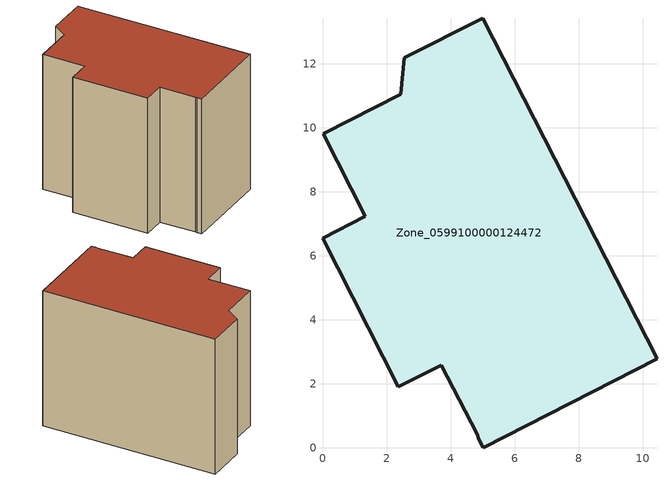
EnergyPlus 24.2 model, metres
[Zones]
Zone_0599100000124472
 floor ground (C_G): 0,6.54 1.34,7.24 0.02,9.81 2.44,11.05 2.56,12.19 5.01,13.42 10.45,2.78 5.02,0 4.89,0.27 4.84,0.42 3.71,2.58 2.37,1.9 z0
 wall outside (C_F): 1.34,7.24 0,6.54 2.37,1.9 3.71,2.58 4.84,0.42 4.89,0.27 5.02,0 10.45,2.78 5.01,13.42 2.56,12.19 2.44,11.05 0.02,9.81 1.34,7.24 z0:9.5
 roof outside (C_R): 3.71,2.58 4.84,0.42 4.89,0.27 5.02,0 10.45,2.78 5.01,13.42 2.56,12.19 2.44,11.05 0.02,9.81 1.34,7.24 0,6.54 2.37,1.9 z9.5
[BUILDING]
Pand.0599100000124472: North Axis=0; Terrain=City; Loads Convergence Tolerance Value=0.04; Temperature Convergence Tolerance Value=0.4; Solar Distribution=FullExterior; Maximum Number of Warmup Days=25; Minimum Number of Warmup Days=1
[Site:Location]
Rotterdam.The.Hague.AP_ZH_NLD Design_Conditions: Latitude=51.96; Longitude=4.45; Time Zone=1; Elevation=-4.5
[SITE:GROUNDTEMPERATURE:BUILDINGSURFACE]
18, 18, 18, 18, 18, 18, 18, 18, 18, 18, 18, 18
[MATERIAL] Thermal Absorptance=0.9; Solar Absorptance=0.7; Visible Absorptance=0.7
Name | Roughness | Thickness | Conductivity | Density | Specific Heat
G.TC.1946 | MediumSmooth | 0.15 | 1 | 540 | 1210
F.TC.1946 | Rough | 0.3 | 0.857143 | 1920 | 840
R.TC.1946 | MediumRough | 0.2 | 0.909091 | 1500 | 1000
[CONSTRUCTION]
C_G: G.TC.1946
C_F: F.TC.1946
C_R: R.TC.1946
[ZONE]
Zone_0599100000124472: Type=1; Multiplier=1; Ceiling Height=Autocalculate; Volume=Autocalculate; Floor Area=autocalculate; Part of Total Floor Area=Yes
[ZONEINFILTRATION:DESIGNFLOWRATE]
Infil_Zone_0599100000124472: Zone or ZoneList or Space or SpaceList=Zone_0599100000124472; Schedule=AlwaysOn; Design Flow Rate Calculation Method=Flow/Area; Flow Rate per Floor Area=0.003; Constant Term Coefficient=1; Temperature Term Coefficient=0; Velocity Term Coefficient=0; Velocity Squared Term Coefficient=0
[HVACTEMPLATE:ZONE:IDEALLOADSAIRSYSTEM]
Zone_0599100000124472: Maximum Heating Supply Air Temperature=50; Minimum Cooling Supply Air Temperature=13; Maximum Heating Supply Air Humidity Ratio=0.0156; Minimum Cooling Supply Air Humidity Ratio=0.0077; Heating Limit=NoLimit; Cooling Limit=NoLimit; Dehumidification Control Type=ConstantSensibleHeatRatio; Cooling Sensible Heat Ratio=0.7; Dehumidification Setpoint=60; Humidification Control Type=None; Humidification Setpoint=30; Outdoor Air Method=None; Outdoor Air Flow Rate per Person=0.00944; Outdoor Air Flow Rate per Zone Floor Area=0; Outdoor Air Flow Rate per Zone=0; Demand Controlled Ventilation Type=None; Outdoor Air Economizer Type=NoEconomizer; Heat Recovery Type=None; Sensible Heat Recovery Effectiveness=0.7; Latent Heat Recovery Effectiveness=0.65
[ZONECONTROL:THERMOSTAT]
ThermostatControl_Zone_0599100000124472: Zone or ZoneList=Zone_0599100000124472; Control Type Schedule=DualSetpointControlType; Control 1=Thermostat_Zone_0599100000124472; Temperature Difference Between Cutout And Setpoint=0
[THERMOSTATSETPOINT:DUALSETPOINT]
Thermostat_Zone_0599100000124472: Heating Setpoint Temperature Schedule=HeatingSetpoint_Zone_0599100000124472; Cooling Setpoint Temperature Schedule=CoolingSetpoint_Zone_0599100000124472
[SCHEDULE:COMPACT]
HeatingSetpoint_Zone_0599100000124472: Through: 12/31, For: AllDays, Until: 24:00, 21
CoolingSetpoint_Zone_0599100000124472: Through: 12/31, For: AllDays, Until: 24:00, 24
DualSetpointControlType: Through: 12/31, For: AllDays, Until: 24:00, 4
AlwaysOn: Through: 12/31, For: AllDays, Until: 24:00, 1
